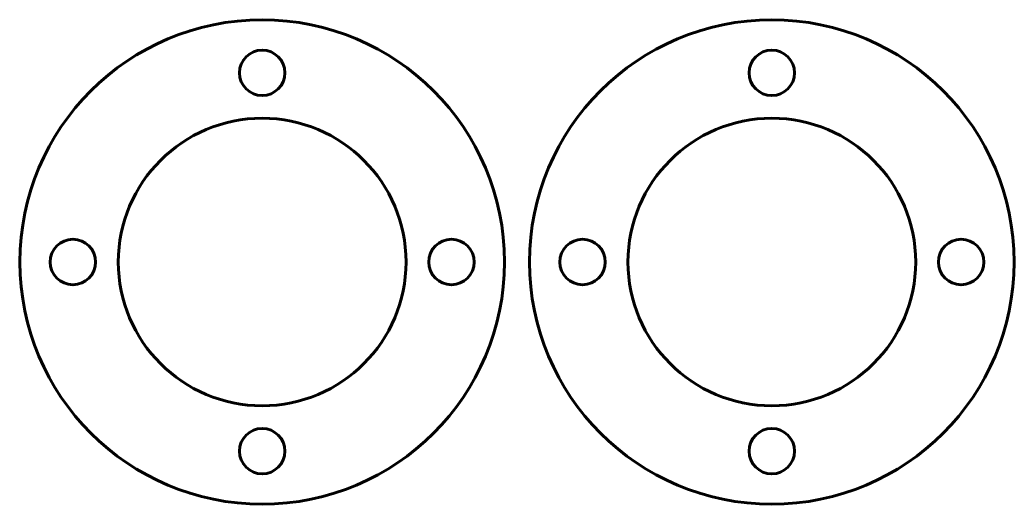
# Model space of a CAD drawing. Header units: millimetres. Extents: x -16 to 49.7, y -16 to 16.
import ezdxf

# ---------------------------------------------------------------- set-up
doc = ezdxf.new("R2010")
doc.units = ezdxf.units.MM
doc.linetypes.add('K5LT_BASIC', pattern=[0])

msp = doc.modelspace()

# ---------------------------------------------------------------- linework, layer by layer
at = {"color": 150, "linetype": 'K5LT_BASIC', "lineweight": 60, "true_color": 0x0080ff}
for centre, radius in [((0, 0), 16), ((33.655, 0), 16), ((0, 12.5), 1.5), ((33.655, 12.5), 1.5), ((0, 0), 9.5), ((33.655, 0), 9.5), ((-12.5, 0), 1.5), ((12.5, 0), 1.5), ((21.155, 0), 1.5), ((46.155, 0), 1.5), ((0, -12.5), 1.5), ((33.655, -12.5), 1.5)]:
    msp.add_circle(centre, radius, dxfattribs=at)

doc.saveas('drawing.dxf')
